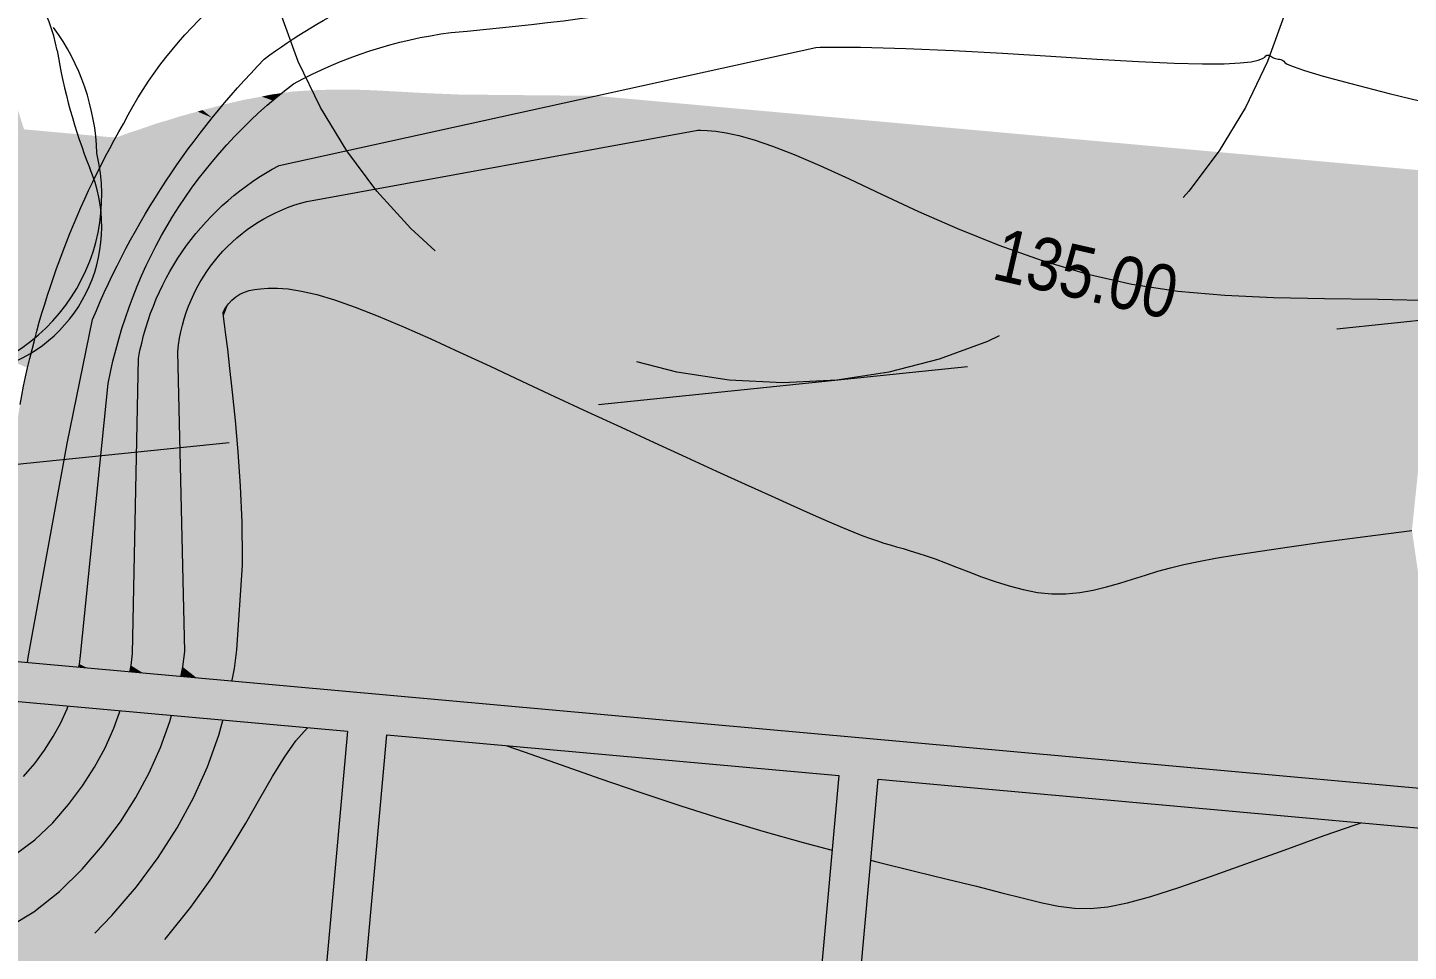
# Model space of a CAD drawing. Header units: centimetres. Extents: x -4381 to 5639, y -3920 to 4826.
# Drawn here: x 177.12 to 182.37, y 70.8 to 74.31 of the extents above; entities that cross this region are included whole.
import ezdxf
from ezdxf.xclip import XClip

# ---------------------------------------------------------------- set-up
doc = ezdxf.new("R2010")
doc.units = ezdxf.units.CM
doc.header["$MEASUREMENT"] = 0
doc.header["$XCLIPFRAME"] = 0
doc.set_wipeout_variables(frame=1)
for name, pattern in [('Dashed', [0.564444, 0.282222, -0.282222]), ('Tirets', [0.458611, 0.282222, -0.176389]), ('Wipeout_Contour', [100, 0, -100])]:
    doc.linetypes.add(name, pattern=pattern)
for name, color, linetype, lineweight in [('0- COURBES DE NIVEAU_Pen_No__2', 8, 'Continuous', 5), ('0- SITE_Pen_No__101', 252, 'Continuous', 5), ('00-TREES_Pen_No__7', 7, 'Continuous', 5), ('Cotation Courbes de niveau_Pen_No__7', 7, 'Continuous', 5), ('Dalles_Pen_No__1', 7, 'Continuous', 5), ('Dalles_Pen_No__101', 252, 'Continuous', 5), ('Structural - Bearing_Pen_No__1', 7, 'Continuous', 5)]:
    doc.layers.add(name, color=color, linetype=linetype, lineweight=lineweight)
doc.layers.add('00-TREES_Pen_No__44', color=7, linetype='Continuous', lineweight=5, true_color=0x029e21)
doc.layers.add('RECULS_Pen_No__58', color=7, linetype='Continuous', lineweight=5, true_color=0xdf0000)
for name, color, linetype in [('Dalles', 7, 'Continuous'), ('Drawing & Figure', 7, 'Continuous'), ('Structural - Bearing', 7, 'Continuous')]:
    doc.layers.add(name, color=color, linetype=linetype)
doc.styles.add('GENERATED_STYLE_2', font='')
doc.styles.get('GENERATED_STYLE_2').set_extended_font_data('Arial Narrow Occidental')

# ---------------------------------------------------------------- blocks, each defined once
blk = doc.blocks.new('Drawing_13_13', base_point=(-54.8524, -87.0921))
at = {"layer": '0- SITE_Pen_No__101', "linetype": 'Continuous', "lineweight": 0, "ltscale": 5, "true_color": 0x262626}
for points in [[(178.2628, 74.0787), (178.0726, 73.7913), (178.3011, 74.0792)], [(178.3011, 74.0792), (178.0726, 73.7913), (178.3374, 74.0791)], [(178.3374, 74.0791), (178.0726, 73.7913), (178.3725, 74.0785)], [(178.2213, 74.0774), (178.0726, 73.7913), (178.2628, 74.0787)], [(178.0726, 73.7913), (178.407, 74.0775), (178.3725, 74.0785)], [(178.0726, 73.7913), (178.4414, 74.076), (178.407, 74.0775)], [(178.0726, 73.7913), (178.2213, 74.0774), (178.1825, 74.0756)], [(177.8672, 74.0237), (177.9006, 73.8986), (177.9724, 73.9703), (177.8736, 74.0251)], [(177.8736, 74.0251), (177.9724, 73.9703), (177.9374, 74.0401)], [(178.0065, 74.0528), (177.9374, 74.0401), (177.9724, 73.9703), (178.0481, 74.0379)], [(178.0481, 74.0379), (177.9724, 73.9703), (178.0726, 73.7913)], [(178.0318, 74.058), (178.0065, 74.0528), (178.0481, 74.0379)], [(178.0435, 74.0603), (178.0318, 74.058), (178.0481, 74.0379)], [(178.0832, 74.066), (178.0435, 74.0603), (178.0481, 74.0379)], [(178.0726, 73.7913), (178.1221, 74.0718), (178.0832, 74.066), (178.0481, 74.0379)], [(178.4414, 74.076), (178.0726, 73.7913), (178.6271, 74.0659)], [(178.0726, 73.7913), (178.1825, 74.0756), (178.1221, 74.0718)], [(178.6271, 74.0659), (178.0726, 73.7913), (178.7588, 74.0603)], [(178.7588, 74.0603), (178.0726, 73.7913), (179.2756, 74.0555)], [(179.2756, 74.0555), (178.0726, 73.7913), (179.6641, 73.9244), (179.7854, 74.0095)], [(177.6508, 73.9632), (177.7724, 73.9139), (177.6928, 73.9766)], [(177.6928, 73.9766), (177.7724, 73.9139), (177.8181, 73.972), (177.7625, 73.9957)], [(177.7815, 74.0013), (177.7625, 73.9957), (177.8181, 73.972)], [(177.8181, 73.972), (177.7724, 73.9139), (177.9006, 73.8986)], [(177.8591, 74.0215), (177.7815, 74.0013), (177.8181, 73.972)], [(177.8591, 74.0215), (177.8181, 73.972), (177.9006, 73.8986), (177.8672, 74.0237)], [(179.6641, 73.9244), (179.6741, 73.9247), (179.7916, 74.0089), (179.7854, 74.0095)], [(179.6741, 73.9247), (179.7007, 73.9243), (179.8094, 74.0073), (179.7916, 74.0089)], [(179.7007, 73.9243), (179.7331, 73.9216), (179.8331, 74.0052), (179.8094, 74.0073)], [(179.7331, 73.9216), (179.7726, 73.9155), (179.864, 74.0024), (179.8331, 74.0052)], [(179.7726, 73.9155), (179.8208, 73.9048), (179.903, 73.9989), (179.864, 74.0024)], [(179.95, 73.9946), (179.903, 73.9989), (179.8208, 73.9048), (179.879, 73.8883)], [(180.0037, 73.9898), (179.95, 73.9946), (179.879, 73.8883), (179.9486, 73.8646)], [(180.0619, 73.9845), (180.0037, 73.9898), (179.9486, 73.8646), (180.0311, 73.8326)], [(180.0619, 73.9845), (180.0311, 73.8326), (180.0679, 73.984)], [(180.1289, 73.9785), (180.0679, 73.984), (180.0311, 73.8326), (180.1279, 73.7911)], [(180.191, 73.9729), (180.1289, 73.9785), (180.1279, 73.7911)], [(180.2597, 73.9667), (180.191, 73.9729), (180.1279, 73.7911), (180.2399, 73.7396)], [(176.4655, 73.3476), (177.2906, 73.5656), (177.0526, 73.9326), (176.6691, 73.9672)], [(177.1503, 73.9238), (177.0526, 73.9326), (177.2906, 73.5656), (177.3485, 73.6963)], [(177.3086, 73.9095), (177.1503, 73.9238), (177.3485, 73.6963), (177.4119, 73.8243)], [(177.5053, 73.9163), (177.6423, 73.7314), (177.7273, 73.8538), (177.539, 73.9269)], [(177.6042, 73.9497), (177.539, 73.9269), (177.7273, 73.8538)], [(177.6042, 73.9497), (177.7273, 73.8538), (177.7724, 73.9139), (177.6508, 73.9632)], [(177.9006, 73.8986), (178.055, 73.7817), (177.9724, 73.9703)], [(178.0726, 73.7913), (177.9724, 73.9703), (178.055, 73.7817)], [(179.6641, 73.9244), (178.0726, 73.7913), (178.1783, 73.6542)], [(179.6641, 73.9244), (178.1783, 73.6542), (178.759, 73.0815)], [(179.6641, 73.9244), (178.759, 73.0815), (178.8748, 73.0278)], [(179.6641, 73.9244), (178.8748, 73.0278), (178.9952, 72.9716)], [(179.6641, 73.9244), (178.9952, 72.9716), (179.1192, 72.9136)], [(179.6641, 73.9244), (179.1192, 72.9136), (179.2456, 72.8548)], [(179.6641, 73.9244), (179.2456, 72.8548), (179.3726, 72.796)], [(179.8208, 73.9048), (179.6641, 73.9244), (179.3726, 72.796)], [(179.6641, 73.9244), (179.7007, 73.9243), (179.6741, 73.9247)], [(179.6641, 73.9244), (179.7331, 73.9216), (179.7007, 73.9243)], [(179.6641, 73.9244), (179.7726, 73.9155), (179.7331, 73.9216)], [(179.6641, 73.9244), (179.8208, 73.9048), (179.7726, 73.9155)], [(180.2597, 73.9667), (180.2399, 73.7396), (180.3353, 73.9599)], [(180.4095, 73.9532), (180.3353, 73.9599), (180.2399, 73.7396), (180.3657, 73.6803)], [(180.4095, 73.9532), (180.3657, 73.6803), (180.497, 73.9453)], [(180.5739, 73.9383), (180.497, 73.9453), (180.3657, 73.6803), (180.5038, 73.6166)], [(180.5739, 73.9383), (180.5038, 73.6166), (180.6702, 73.9296)], [(180.7475, 73.9227), (180.6702, 73.9296), (180.5038, 73.6166), (180.6522, 73.5515)], [(180.8174, 73.9164), (180.7475, 73.9227), (180.6522, 73.5515), (180.8093, 73.488)], [(177.4516, 73.8966), (177.3086, 73.9095), (177.4119, 73.8243)], [(177.4516, 73.8966), (177.4119, 73.8243), (177.6423, 73.7314), (177.5053, 73.9163)], [(177.7724, 73.9139), (177.7273, 73.8538), (177.8328, 73.8231)], [(177.9006, 73.8986), (177.7724, 73.9139), (177.8328, 73.8231)], [(177.9006, 73.8986), (177.8328, 73.8231), (177.9701, 73.729)], [(178.055, 73.7817), (177.9006, 73.8986), (178.0376, 73.7719)], [(178.0204, 73.7616), (177.9006, 73.8986), (178.0035, 73.7511)], [(178.0376, 73.7719), (177.9006, 73.8986), (178.0204, 73.7616)], [(178.0035, 73.7511), (177.9006, 73.8986), (177.9701, 73.729)], [(179.3726, 72.796), (179.879, 73.8883), (179.8208, 73.9048)], [(179.879, 73.8883), (179.3726, 72.796), (179.4981, 72.7382)], [(179.4981, 72.7382), (179.9486, 73.8646), (179.879, 73.8883)], [(180.8174, 73.9164), (180.8093, 73.488), (180.9245, 73.9067)], [(180.9245, 73.9067), (180.8093, 73.488), (180.9733, 73.4295), (180.9937, 73.9005)], [(180.9937, 73.9005), (180.9733, 73.4295), (181.0987, 73.891)], [(181.1665, 73.8849), (181.0987, 73.891), (180.9733, 73.4295), (181.1423, 73.3789)], [(181.1665, 73.8849), (181.1423, 73.3789), (181.2641, 73.8761)], [(181.3305, 73.8701), (181.2641, 73.8761), (181.1423, 73.3789), (181.3147, 73.3394)], [(181.415, 73.8625), (181.3305, 73.8701), (181.3147, 73.3394)], [(177.4119, 73.8243), (177.3485, 73.6963), (177.564, 73.6065)], [(177.4119, 73.8243), (177.564, 73.6065), (177.6423, 73.7314)], [(177.7273, 73.8538), (177.6423, 73.7314), (177.7651, 73.7386)], [(177.8328, 73.8231), (177.7273, 73.8538), (177.7651, 73.7386)], [(177.8328, 73.8231), (177.7651, 73.7386), (177.9061, 73.6811)], [(177.9701, 73.729), (177.8328, 73.8231), (177.9376, 73.7057)], [(177.9376, 73.7057), (177.8328, 73.8231), (177.9061, 73.6811)], [(179.4981, 72.7382), (180.0311, 73.8326), (179.9486, 73.8646)], [(180.0311, 73.8326), (179.4981, 72.7382), (179.6199, 72.6824)], [(179.6199, 72.6824), (180.1279, 73.7911), (180.0311, 73.8326)], [(181.4809, 73.8565), (181.415, 73.8625), (181.3147, 73.3394), (181.4894, 73.3131)], [(181.4809, 73.8565), (181.4894, 73.3131), (181.5482, 73.8504)], [(181.4894, 73.3131), (181.668, 73.2976), (181.6158, 73.8443), (181.5482, 73.8504)], [(181.6158, 73.8443), (181.668, 73.2976), (181.667, 73.8397)], [(181.667, 73.8397), (181.668, 73.2976), (181.7038, 73.8364)], [(181.7038, 73.8364), (181.668, 73.2976), (181.853, 73.2897), (181.7764, 73.8298)], [(181.7764, 73.8298), (181.853, 73.2897), (181.8985, 73.8188)], [(181.9254, 73.8164), (181.8985, 73.8188), (181.853, 73.2897)], [(181.9705, 73.8123), (181.9254, 73.8164), (181.853, 73.2897)], [(178.0834, 73.6223), (178.0204, 73.7616), (178.0035, 73.7511)], [(178.1066, 73.6316), (178.0376, 73.7719), (178.0204, 73.7616)], [(178.0204, 73.7616), (178.0834, 73.6223), (178.1066, 73.6316)], [(178.1066, 73.6316), (178.055, 73.7817), (178.0376, 73.7719)], [(178.1302, 73.64), (178.0726, 73.7913), (178.055, 73.7817)], [(178.055, 73.7817), (178.1066, 73.6316), (178.1302, 73.64)], [(178.0726, 73.7913), (178.1302, 73.64), (178.1542, 73.6476)], [(178.0726, 73.7913), (178.1542, 73.6476), (178.1783, 73.6542)], [(179.6199, 72.6824), (180.2399, 73.7396), (180.1279, 73.7911)], [(182.0438, 73.8057), (181.9705, 73.8123), (181.853, 73.2897), (182.0467, 73.2859)], [(182.1097, 73.7998), (182.0438, 73.8057), (182.0467, 73.2859)], [(182.1097, 73.7998), (182.0467, 73.2859), (182.2064, 73.7911)], [(182.2781, 73.7846), (182.2064, 73.7911), (182.0467, 73.2859), (182.2516, 73.283)], [(182.2781, 73.7846), (182.2516, 73.283), (182.409, 73.7728)], [(182.4816, 73.7662), (182.409, 73.7728), (182.2516, 73.283), (182.47, 73.2775)], [(177.6423, 73.7314), (177.564, 73.6065), (177.71, 73.6614)], [(177.7651, 73.7386), (177.6423, 73.7314), (177.71, 73.6614)], [(177.7651, 73.7386), (177.71, 73.6614), (177.8459, 73.6284)], [(177.9061, 73.6811), (177.7651, 73.7386), (177.8755, 73.6553)], [(177.8755, 73.6553), (177.7651, 73.7386), (177.8459, 73.6284)], [(178.038, 73.601), (177.9701, 73.729), (177.9376, 73.7057)], [(178.0605, 73.612), (178.0035, 73.7511), (177.9701, 73.729)], [(177.9701, 73.729), (178.038, 73.601), (178.0605, 73.612)], [(178.0035, 73.7511), (178.0605, 73.612), (178.0834, 73.6223)], [(180.2399, 73.7396), (179.6199, 72.6824), (179.7361, 72.6294)], [(180.2399, 73.7396), (179.7361, 72.6294), (179.8445, 72.5801)], [(179.8445, 72.5801), (180.3657, 73.6803), (180.2399, 73.7396)], [(177.3485, 73.6963), (177.2906, 73.5656), (177.4902, 73.4751)], [(177.3485, 73.6963), (177.4902, 73.4751), (177.564, 73.6065)], [(177.71, 73.6614), (177.564, 73.6065), (177.6486, 73.5644)], [(177.71, 73.6614), (177.6486, 73.5644), (177.7617, 73.5386)], [(177.8174, 73.6003), (177.71, 73.6614), (177.7617, 73.5386)], [(177.8459, 73.6284), (177.71, 73.6614), (177.8174, 73.6003)], [(177.9733, 73.5627), (177.9061, 73.6811), (177.8755, 73.6553)], [(177.9944, 73.5762), (177.9376, 73.7057), (177.9061, 73.6811)], [(177.9061, 73.6811), (177.9733, 73.5627), (177.9944, 73.5762)], [(177.9376, 73.7057), (177.9944, 73.5762), (178.0159, 73.589)], [(177.9376, 73.7057), (178.0159, 73.589), (178.038, 73.601)], [(180.3657, 73.6803), (179.8445, 72.5801), (179.9431, 72.5356)], [(179.9431, 72.5356), (180.5038, 73.6166), (180.3657, 73.6803)], [(177.4902, 73.4751), (177.6058, 73.4876), (177.564, 73.6065)], [(177.564, 73.6065), (177.6058, 73.4876), (177.6486, 73.5644)], [(177.9134, 73.5172), (177.8459, 73.6284), (177.8174, 73.6003)], [(177.9528, 73.5483), (177.8755, 73.6553), (177.8459, 73.6284)], [(177.8459, 73.6284), (177.9328, 73.5331), (177.9528, 73.5483)], [(177.8459, 73.6284), (177.9134, 73.5172), (177.9328, 73.5331)], [(177.8755, 73.6553), (177.9528, 73.5483), (177.9733, 73.5627)], [(178.1075, 73.3218), (178.0605, 73.612), (178.038, 73.601)], [(178.1075, 73.3218), (178.0834, 73.6223), (178.0605, 73.612)], [(178.1075, 73.3218), (178.1066, 73.6316), (178.0834, 73.6223)], [(178.1571, 73.3139), (178.1302, 73.64), (178.1066, 73.6316)], [(178.1066, 73.6316), (178.1075, 73.3218), (178.1571, 73.3139)], [(178.1571, 73.3139), (178.1542, 73.6476), (178.1302, 73.64)], [(178.1571, 73.3139), (178.1783, 73.6542), (178.1542, 73.6476)], [(178.1783, 73.6542), (178.1571, 73.3139), (178.2154, 73.3005)], [(178.1783, 73.6542), (178.2154, 73.3005), (178.2833, 73.2803)], [(178.1783, 73.6542), (178.2833, 73.2803), (178.3613, 73.2527)], [(178.1783, 73.6542), (178.3613, 73.2527), (178.4489, 73.2181)], [(178.1783, 73.6542), (178.4489, 73.2181), (178.5451, 73.1775)], [(178.759, 73.0815), (178.1783, 73.6542), (178.6488, 73.1317)], [(178.6488, 73.1317), (178.1783, 73.6542), (178.5451, 73.1775)], [(180.5038, 73.6166), (179.9431, 72.5356), (180.0299, 72.4967)], [(180.5038, 73.6166), (180.0299, 72.4967), (180.1033, 72.4641)], [(180.1033, 72.4641), (180.6522, 73.5515), (180.5038, 73.6166)], [(177.2906, 73.5656), (176.4655, 73.3476), (177.2384, 73.4327)], [(177.2906, 73.5656), (177.2384, 73.4327), (177.4902, 73.4751)], [(177.6058, 73.4876), (177.7112, 73.4727), (177.6486, 73.5644)], [(177.7617, 73.5386), (177.6486, 73.5644), (177.7112, 73.4727)], [(177.8766, 73.4832), (177.8174, 73.6003), (177.7617, 73.5386)], [(177.8174, 73.6003), (177.8766, 73.4832), (177.8947, 73.5005)], [(177.8174, 73.6003), (177.8947, 73.5005), (177.9134, 73.5172)], [(178.0309, 73.325), (177.9733, 73.5627), (177.9528, 73.5483)], [(178.0658, 73.3251), (177.9944, 73.5762), (177.9733, 73.5627)], [(177.9733, 73.5627), (178.0309, 73.325), (178.0658, 73.3251)], [(178.0658, 73.3251), (178.0159, 73.589), (177.9944, 73.5762)], [(178.0658, 73.3251), (178.038, 73.601), (178.0159, 73.589)], [(178.038, 73.601), (178.0658, 73.3251), (178.1075, 73.3218)], [(180.6522, 73.5515), (180.1033, 72.4641), (180.1645, 72.4373)], [(180.6522, 73.5515), (180.1645, 72.4373), (180.2152, 72.4156)], [(180.6522, 73.5515), (180.2152, 72.4156), (180.2571, 72.3982)], [(180.6522, 73.5515), (180.2571, 72.3982), (180.292, 72.3843)], [(180.292, 72.3843), (180.8093, 73.488), (180.6522, 73.5515)], [(177.8265, 73.4272), (177.7617, 73.5386), (177.7112, 73.4727)], [(177.7617, 73.5386), (177.8265, 73.4272), (177.8344, 73.4369)], [(177.7617, 73.5386), (177.8344, 73.4369), (177.8425, 73.4465)], [(177.7617, 73.5386), (177.8425, 73.4465), (177.8592, 73.4652)], [(177.7617, 73.5386), (177.8592, 73.4652), (177.8766, 73.4832)], [(177.9689, 73.3177), (177.8947, 73.5005), (177.8766, 73.4832)], [(178.0021, 73.3227), (177.9134, 73.5172), (177.8947, 73.5005)], [(177.8947, 73.5005), (177.9689, 73.3177), (177.9784, 73.3192)], [(177.8947, 73.5005), (177.9784, 73.3192), (178.0021, 73.3227)], [(178.0021, 73.3227), (177.9328, 73.5331), (177.9134, 73.5172)], [(178.0309, 73.325), (177.9528, 73.5483), (177.9328, 73.5331)], [(177.9328, 73.5331), (178.0021, 73.3227), (178.0309, 73.325)], [(177.4902, 73.4751), (177.2384, 73.4327), (177.4235, 73.3418)], [(177.4235, 73.3418), (177.5454, 73.3619), (177.4902, 73.4751)], [(177.6058, 73.4876), (177.4902, 73.4751), (177.5744, 73.4254)], [(177.5744, 73.4254), (177.4902, 73.4751), (177.5454, 73.3619)], [(177.6058, 73.4876), (177.5744, 73.4254), (177.666, 73.4029)], [(177.7112, 73.4727), (177.6058, 73.4876), (177.666, 73.4029)], [(177.7831, 73.3658), (177.7112, 73.4727), (177.666, 73.4029)], [(177.7112, 73.4727), (177.7968, 73.3868), (177.8039, 73.3971)], [(177.7112, 73.4727), (177.8039, 73.3971), (177.8112, 73.4072)], [(177.7112, 73.4727), (177.8187, 73.4173), (177.8265, 73.4272)], [(177.7112, 73.4727), (177.7831, 73.3658), (177.7968, 73.3868)], [(177.7112, 73.4727), (177.8112, 73.4072), (177.8187, 73.4173)], [(177.9413, 73.3099), (177.8425, 73.4465), (177.8344, 73.4369)], [(177.9503, 73.3131), (177.8592, 73.4652), (177.8425, 73.4465)], [(177.8425, 73.4465), (177.9413, 73.3099), (177.9503, 73.3131)], [(177.9595, 73.3157), (177.8766, 73.4832), (177.8592, 73.4652)], [(177.8592, 73.4652), (177.9503, 73.3131), (177.9595, 73.3157)], [(177.8766, 73.4832), (177.9595, 73.3157), (177.9689, 73.3177)], [(180.8093, 73.488), (180.292, 72.3843), (180.3216, 72.3732)], [(180.8093, 73.488), (180.3216, 72.3732), (180.3476, 72.3642)], [(180.8093, 73.488), (180.3476, 72.3642), (180.3718, 72.3564)], [(180.8093, 73.488), (180.3718, 72.3564), (180.3957, 72.3493)], [(180.8093, 73.488), (180.3957, 72.3493), (180.42, 72.3422)], [(180.8093, 73.488), (180.42, 72.3422), (180.4453, 72.335)], [(180.8093, 73.488), (180.4453, 72.335), (180.4722, 72.3271)], [(180.8093, 73.488), (180.4722, 72.3271), (180.5011, 72.3182)], [(180.5011, 72.3182), (180.9733, 73.4295), (180.8093, 73.488)], [(177.2384, 73.4327), (176.4655, 73.3476), (177.1918, 73.2976)], [(177.1918, 73.2976), (177.4235, 73.3418), (177.2384, 73.4327)], [(177.5454, 73.3619), (177.6266, 73.3297), (177.5744, 73.4254)], [(177.666, 73.4029), (177.5744, 73.4254), (177.6266, 73.3297)], [(177.7525, 73.311), (177.666, 73.4029), (177.6266, 73.3297)], [(177.666, 73.4029), (177.7582, 73.3222), (177.7641, 73.3333)], [(177.666, 73.4029), (177.7641, 73.3333), (177.7702, 73.3442)], [(177.666, 73.4029), (177.7702, 73.3442), (177.7831, 73.3658)], [(177.666, 73.4029), (177.7525, 73.311), (177.7582, 73.3222)], [(177.9077, 73.2916), (177.8039, 73.3971), (177.7968, 73.3868)], [(177.9156, 73.2969), (177.8112, 73.4072), (177.8039, 73.3971)], [(177.8039, 73.3971), (177.9077, 73.2916), (177.9156, 73.2969)], [(177.9156, 73.2969), (177.8187, 73.4173), (177.8112, 73.4072)], [(177.9239, 73.3018), (177.8265, 73.4272), (177.8187, 73.4173)], [(177.8187, 73.4173), (177.9156, 73.2969), (177.9239, 73.3018)], [(177.9324, 73.3061), (177.8344, 73.4369), (177.8265, 73.4272)], [(177.8265, 73.4272), (177.9239, 73.3018), (177.9324, 73.3061)], [(177.8344, 73.4369), (177.9324, 73.3061), (177.9413, 73.3099)], [(180.9733, 73.4295), (180.5011, 72.3182), (180.5326, 72.3079)], [(180.9733, 73.4295), (180.5326, 72.3079), (180.5673, 72.2957)], [(180.9733, 73.4295), (180.5673, 72.2957), (180.6058, 72.2814)], [(180.9733, 73.4295), (180.6058, 72.2814), (180.6483, 72.2647)], [(180.9733, 73.4295), (180.6483, 72.2647), (181.1423, 73.3789)], [(176.4504, 73.2981), (177.1511, 73.1606), (176.4655, 73.3476)], [(177.1918, 73.2976), (176.4655, 73.3476), (177.1511, 73.1606)], [(177.4235, 73.3418), (177.1918, 73.2976), (177.3632, 73.2055)], [(177.3632, 73.2055), (177.4947, 73.2321), (177.4235, 73.3418)], [(177.4235, 73.3418), (177.5188, 73.2975), (177.5454, 73.3619)], [(177.5188, 73.2975), (177.4235, 73.3418), (177.4947, 73.2321)], [(177.5454, 73.3619), (177.5188, 73.2975), (177.6006, 73.2719)], [(177.6266, 73.3297), (177.5454, 73.3619), (177.6006, 73.2719)], [(177.8798, 73.2654), (177.7702, 73.3442), (177.7641, 73.3333)], [(177.8859, 73.2724), (177.7831, 73.3658), (177.7702, 73.3442)], [(177.7702, 73.3442), (177.8798, 73.2654), (177.8859, 73.2724)], [(177.8999, 73.2856), (177.7968, 73.3868), (177.7831, 73.3658)], [(177.7831, 73.3658), (177.8859, 73.2724), (177.8926, 73.2791)], [(177.7831, 73.3658), (177.8926, 73.2791), (177.8999, 73.2856)], [(177.7968, 73.3868), (177.8999, 73.2856), (177.9077, 73.2916)], [(181.1423, 73.3789), (180.6483, 72.2647), (180.6944, 72.2465)], [(181.1423, 73.3789), (180.6944, 72.2465), (180.7435, 72.2278)], [(181.1423, 73.3789), (180.7435, 72.2278), (180.7949, 72.2096)], [(181.1423, 73.3789), (180.7949, 72.2096), (180.848, 72.1931)], [(181.1423, 73.3789), (180.848, 72.1931), (180.9021, 72.1792)], [(181.1423, 73.3789), (180.9021, 72.1792), (181.1679, 72.1776)], [(181.1423, 73.3789), (181.2187, 72.1895), (181.2686, 72.2036)], [(181.1423, 73.3789), (181.1679, 72.1776), (181.2187, 72.1895)], [(181.2686, 72.2036), (181.3147, 73.3394), (181.1423, 73.3789)], [(177.1511, 73.1606), (176.4504, 73.2981), (177.1163, 73.022)], [(177.1918, 73.2976), (177.1511, 73.1606), (177.3632, 73.2055)], [(177.4947, 73.2321), (177.5855, 73.2333), (177.5188, 73.2975)], [(177.6006, 73.2719), (177.5188, 73.2975), (177.5855, 73.2333)], [(177.7273, 73.2537), (177.6266, 73.3297), (177.6006, 73.2719)], [(177.6266, 73.3297), (177.7418, 73.2884), (177.747, 73.2998)], [(177.6266, 73.3297), (177.7273, 73.2537), (177.7367, 73.2769)], [(177.6266, 73.3297), (177.7367, 73.2769), (177.7418, 73.2884)], [(177.6266, 73.3297), (177.747, 73.2998), (177.7525, 73.311)], [(177.8614, 73.2374), (177.747, 73.2998), (177.7418, 73.2884)], [(177.866, 73.2458), (177.7525, 73.311), (177.747, 73.2998)], [(177.747, 73.2998), (177.8614, 73.2374), (177.8637, 73.2416)], [(177.747, 73.2998), (177.8637, 73.2416), (177.866, 73.2458)], [(177.8685, 73.2499), (177.7582, 73.3222), (177.7525, 73.311)], [(177.7525, 73.311), (177.866, 73.2458), (177.8685, 73.2499)], [(177.8739, 73.2578), (177.7641, 73.3333), (177.7582, 73.3222)], [(177.7582, 73.3222), (177.8685, 73.2499), (177.8739, 73.2578)], [(177.7641, 73.3333), (177.8739, 73.2578), (177.8798, 73.2654)], [(177.9784, 73.3192), (177.8652, 73.1885), (177.8704, 73.1477)], [(177.8652, 73.1885), (177.9784, 73.3192), (177.9689, 73.3177)], [(177.8652, 73.1885), (177.9689, 73.3177), (177.9595, 73.3157)], [(177.8652, 73.1885), (177.9595, 73.3157), (177.9503, 73.3131)], [(177.8652, 73.1885), (177.9503, 73.3131), (177.9413, 73.3099)], [(177.8652, 73.1885), (177.9413, 73.3099), (177.9324, 73.3061)], [(177.8652, 73.1885), (177.9324, 73.3061), (177.9239, 73.3018)], [(177.8652, 73.1885), (177.9239, 73.3018), (177.9156, 73.2969)], [(177.8652, 73.1885), (177.9156, 73.2969), (177.9077, 73.2916)], [(177.8652, 73.1885), (177.9077, 73.2916), (177.8999, 73.2856)], [(178.0658, 73.3251), (177.8704, 73.1477), (177.8772, 73.0924)], [(177.8704, 73.1477), (178.0658, 73.3251), (178.0309, 73.325)], [(177.8704, 73.1477), (178.0309, 73.325), (178.0021, 73.3227)], [(177.8704, 73.1477), (178.0021, 73.3227), (177.9784, 73.3192)], [(177.8772, 73.0924), (178.1075, 73.3218), (178.0658, 73.3251)], [(177.8772, 73.0924), (178.1571, 73.3139), (178.1075, 73.3218)], [(178.1571, 73.3139), (177.8772, 73.0924), (177.8857, 73.0201)], [(177.8857, 73.0201), (178.2154, 73.3005), (178.1571, 73.3139)], [(177.8857, 73.0201), (178.2833, 73.2803), (178.2154, 73.3005)], [(181.3147, 73.3394), (181.2686, 72.2036), (181.3178, 72.2188)], [(181.3147, 73.3394), (181.3178, 72.2188), (181.3663, 72.2342)], [(181.3147, 73.3394), (181.3663, 72.2342), (181.4142, 72.249)], [(181.3147, 73.3394), (181.4142, 72.249), (181.462, 72.2623)], [(181.462, 72.2623), (181.4894, 73.3131), (181.3147, 73.3394)], [(181.4894, 73.3131), (181.462, 72.2623), (181.5123, 72.2747)], [(181.4894, 73.3131), (181.5684, 72.2866), (181.6334, 72.2986)], [(181.4894, 73.3131), (181.5123, 72.2747), (181.5684, 72.2866)], [(181.6334, 72.2986), (181.668, 73.2976), (181.4894, 73.3131)], [(181.668, 73.2976), (181.6334, 72.2986), (181.7105, 72.3114)], [(181.668, 73.2976), (181.7105, 72.3114), (181.8028, 72.3256)], [(181.8028, 72.3256), (181.853, 73.2897), (181.668, 73.2976)], [(181.853, 73.2897), (181.8028, 72.3256), (181.9136, 72.3417)], [(181.853, 73.2897), (181.9136, 72.3417), (182.046, 72.3603)], [(182.046, 72.3603), (182.0467, 73.2859), (181.853, 73.2897)], [(177.7112, 73.2062), (177.6006, 73.2719), (177.5855, 73.2333)], [(177.6006, 73.2719), (177.7188, 73.2301), (177.7273, 73.2537)], [(177.6006, 73.2719), (177.7112, 73.2062), (177.7188, 73.2301)], [(177.8593, 73.2331), (177.7273, 73.2537), (177.7188, 73.2301)], [(177.8593, 73.2331), (177.7367, 73.2769), (177.7273, 73.2537)], [(177.8593, 73.2331), (177.7418, 73.2884), (177.7367, 73.2769)], [(177.7418, 73.2884), (177.8593, 73.2331), (177.8614, 73.2374)], [(177.8614, 73.2173), (177.8614, 73.2374), (177.8593, 73.2331)], [(177.8798, 73.2654), (177.8614, 73.2173), (177.8652, 73.1885)], [(177.8614, 73.2173), (177.8798, 73.2654), (177.8739, 73.2578)], [(177.8614, 73.2173), (177.8739, 73.2578), (177.8685, 73.2499)], [(177.8614, 73.2173), (177.8685, 73.2499), (177.866, 73.2458)], [(177.8614, 73.2173), (177.866, 73.2458), (177.8637, 73.2416)], [(177.8614, 73.2173), (177.8637, 73.2416), (177.8614, 73.2374)], [(177.8652, 73.1885), (177.8999, 73.2856), (177.8926, 73.2791)], [(177.8652, 73.1885), (177.8926, 73.2791), (177.8859, 73.2724)], [(177.8652, 73.1885), (177.8859, 73.2724), (177.8798, 73.2654)], [(178.2833, 73.2803), (177.8857, 73.0201), (177.8959, 72.9294)], [(177.8959, 72.9294), (178.3613, 73.2527), (178.2833, 73.2803)], [(178.3613, 73.2527), (177.8959, 72.9294), (177.9069, 72.8224)], [(177.9069, 72.8224), (178.4489, 73.2181), (178.3613, 73.2527)], [(182.0467, 73.2859), (182.046, 72.3603), (182.2021, 72.3816)], [(182.2021, 72.3816), (182.2516, 73.283), (182.0467, 73.2859)], [(182.2516, 73.283), (182.2021, 72.3816), (182.3797, 72.4044)], [(182.3797, 72.4044), (182.47, 73.2775), (182.2516, 73.283)], [(177.1511, 73.1606), (177.267, 72.734), (177.3632, 73.2055)], [(177.3632, 73.2055), (177.267, 72.734), (177.4372, 73.031)], [(177.4947, 73.2321), (177.3632, 73.2055), (177.473, 73.1658)], [(177.473, 73.1658), (177.3632, 73.2055), (177.4538, 73.0987)], [(177.3632, 73.2055), (177.4452, 73.0649), (177.4538, 73.0987)], [(177.4452, 73.0649), (177.3632, 73.2055), (177.4372, 73.031)], [(177.4947, 73.2321), (177.473, 73.1658), (177.5721, 73.1946)], [(177.5721, 73.1946), (177.473, 73.1658), (177.5505, 73.1179)], [(177.5855, 73.2333), (177.4947, 73.2321), (177.5721, 73.1946)], [(177.6939, 73.1331), (177.5721, 73.1946), (177.5505, 73.1179)], [(177.7045, 73.1821), (177.5855, 73.2333), (177.5721, 73.1946)], [(177.5721, 73.1946), (177.6987, 73.1577), (177.7045, 73.1821)], [(177.5721, 73.1946), (177.6939, 73.1331), (177.6987, 73.1577)], [(177.5855, 73.2333), (177.7045, 73.1821), (177.7077, 73.1942)], [(177.5855, 73.2333), (177.7077, 73.1942), (177.7112, 73.2062)], [(177.8652, 73.1885), (177.7077, 73.1942), (177.7045, 73.1821)], [(177.7045, 73.1821), (177.8704, 73.1477), (177.8652, 73.1885)], [(177.8652, 73.1885), (177.7112, 73.2062), (177.7077, 73.1942)], [(177.8614, 73.2173), (177.7188, 73.2301), (177.7112, 73.2062)], [(177.7112, 73.2062), (177.8652, 73.1885), (177.8614, 73.2173)], [(177.7188, 73.2301), (177.8614, 73.2173), (177.8593, 73.2331)], [(177.9069, 72.8224), (178.5451, 73.1775), (178.4489, 73.2181)], [(177.1163, 73.022), (177.267, 72.734), (177.1511, 73.1606)], [(177.473, 73.1658), (177.4538, 73.0987), (177.5505, 73.1179)], [(177.5505, 73.1179), (177.69, 73.1083), (177.6939, 73.1331)], [(177.8772, 73.0924), (177.6939, 73.1331), (177.69, 73.1083)], [(177.8704, 73.1477), (177.6987, 73.1577), (177.6939, 73.1331)], [(177.6939, 73.1331), (177.8772, 73.0924), (177.8704, 73.1477)], [(177.8704, 73.1477), (177.7045, 73.1821), (177.6987, 73.1577)], [(178.5451, 73.1775), (177.9069, 72.8224), (177.9173, 72.7024)], [(177.9173, 72.7024), (178.6488, 73.1317), (178.5451, 73.1775)], [(177.9261, 72.5722), (178.6488, 73.1317), (177.9173, 72.7024)], [(178.6488, 73.1317), (177.9261, 72.5722), (178.759, 73.0815)], [(177.4538, 73.0987), (177.4452, 73.0649), (177.5379, 73.058)], [(177.5505, 73.1179), (177.4538, 73.0987), (177.5379, 73.058)], [(177.687, 73.0834), (177.5505, 73.1179), (177.5379, 73.058)], [(177.7138, 71.9436), (177.687, 73.0834), (177.5379, 73.058)], [(177.5505, 73.1179), (177.687, 73.0834), (177.69, 73.1083)], [(177.8772, 73.0924), (177.69, 73.1083), (177.687, 73.0834)], [(177.687, 73.0834), (177.8857, 73.0201), (177.8772, 73.0924)], [(177.687, 73.0834), (177.8959, 72.9294), (177.8857, 73.0201)], [(177.687, 73.0834), (177.9069, 72.8224), (177.8959, 72.9294)], [(177.687, 73.0834), (177.7138, 71.9436), (177.9069, 72.8224)], [(177.932, 72.4352), (178.759, 73.0815), (177.9261, 72.5722)], [(178.759, 73.0815), (177.932, 72.4352), (178.8748, 73.0278)], [(177.267, 72.734), (177.4298, 72.9968), (177.4372, 73.031)], [(177.4231, 72.9627), (177.5155, 71.9361), (177.5379, 73.058)], [(177.4298, 72.9968), (177.4231, 72.9627), (177.5379, 73.058)], [(177.4372, 73.031), (177.4298, 72.9968), (177.5379, 73.058)], [(177.4452, 73.0649), (177.4372, 73.031), (177.5379, 73.058)], [(177.5379, 73.058), (177.5155, 71.9361), (177.7138, 71.9436)], [(177.932, 72.4352), (178.42, 71.784), (178.4823, 71.7784), (178.8748, 73.0278)], [(178.4823, 71.7784), (178.5635, 71.7711), (178.8748, 73.0278)], [(178.8748, 73.0278), (178.5635, 71.7711), (178.5701, 71.7705), (178.9952, 72.9716)], [(177.0875, 72.8821), (177.267, 72.734), (177.1163, 73.022)], [(177.4298, 72.9968), (177.267, 72.734), (177.4231, 72.9627)], [(177.3172, 71.9287), (177.4231, 72.9627), (177.267, 72.734)], [(177.3172, 71.9287), (177.5155, 71.9361), (177.4231, 72.9627)], [(178.5701, 71.7705), (178.6647, 71.7619), (178.9952, 72.9716)], [(178.9952, 72.9716), (178.6647, 71.7619), (178.6735, 71.7611), (179.1192, 72.9136)], [(176.9215, 71.9192), (176.9228, 71.9191), (177.267, 72.734), (177.0875, 72.8821)], [(178.6735, 71.7611), (178.7815, 71.7514), (179.1192, 72.9136)], [(178.7815, 71.7514), (178.7934, 71.7503), (179.2456, 72.8548), (179.1192, 72.9136)], [(177.9069, 72.8224), (177.7138, 71.9436), (177.9173, 72.7024)], [(178.7934, 71.7503), (178.9121, 71.7396), (179.2456, 72.8548)], [(179.2456, 72.8548), (178.9121, 71.7396), (178.9275, 71.7382), (179.3726, 72.796)], [(179.3726, 72.796), (178.9275, 71.7382), (179.0535, 71.7269)], [(179.3726, 72.796), (179.0535, 71.7269), (179.0727, 71.7251), (179.4981, 72.7382)], [(176.9228, 71.9191), (176.9638, 71.9154), (177.1189, 71.9212), (177.267, 72.734)], [(177.1189, 71.9212), (177.3172, 71.9287), (177.267, 72.734)], [(179.4981, 72.7382), (179.0727, 71.7251), (179.2026, 71.7134)], [(179.4981, 72.7382), (179.2026, 71.7134), (179.2254, 71.7114), (179.6199, 72.6824)], [(177.9173, 72.7024), (177.7138, 71.9436), (177.9261, 72.5722)], [(179.6199, 72.6824), (179.2254, 71.7114), (179.2486, 71.7093), (179.7361, 72.6294)], [(179.7361, 72.6294), (179.2486, 71.7093), (179.3817, 71.6973)], [(179.7361, 72.6294), (179.3817, 71.6973), (179.4073, 71.6949), (179.8445, 72.5801)], [(177.9261, 72.5722), (177.7138, 71.9436), (177.932, 72.4352)], [(179.8445, 72.5801), (179.4073, 71.6949), (179.5379, 71.6832)], [(179.8445, 72.5801), (179.5379, 71.6832), (179.5645, 71.6808), (179.9431, 72.5356)], [(179.9431, 72.5356), (179.5645, 71.6808), (179.6905, 71.6694)], [(179.9431, 72.5356), (179.6905, 71.6694), (179.7164, 71.6671), (180.0299, 72.4967)], [(180.0299, 72.4967), (179.7164, 71.6671), (179.7394, 71.665), (180.1033, 72.4641)], [(180.1033, 72.4641), (179.7394, 71.665), (179.8599, 71.6541)], [(180.1033, 72.4641), (179.8599, 71.6541), (179.8804, 71.6523), (180.1645, 72.4373)], [(177.932, 72.4352), (177.7138, 71.9436), (177.9338, 72.2945)], [(177.9338, 72.2945), (178.4081, 71.7851), (178.42, 71.784), (177.932, 72.4352)], [(180.1645, 72.4373), (179.8804, 71.6523), (179.898, 71.6507), (180.2152, 72.4156)], [(180.2152, 72.4156), (179.898, 71.6507), (180.0112, 71.6405)], [(180.2152, 72.4156), (180.0112, 71.6405), (180.0263, 71.6391), (180.2571, 72.3982)], [(180.2571, 72.3982), (180.0263, 71.6391), (180.0391, 71.6379), (180.292, 72.3843)], [(182.2021, 72.3816), (182.5227, 71.4139), (182.5247, 71.4137), (182.3797, 72.4044)], [(180.292, 72.3843), (180.0391, 71.6379), (180.05, 71.637), (180.3216, 72.3732)], [(180.3216, 72.3732), (180.05, 71.637), (180.0597, 71.6361), (180.3476, 72.3642)], [(180.3476, 72.3642), (180.0597, 71.6361), (180.1654, 71.6265)], [(180.3476, 72.3642), (180.1654, 71.6265), (180.1745, 71.6257), (180.3718, 72.3564)], [(180.3718, 72.3564), (180.1745, 71.6257), (180.1836, 71.6249), (180.3957, 72.3493)], [(180.3957, 72.3493), (180.1836, 71.6249), (180.1928, 71.6241), (180.42, 72.3422)], [(181.9136, 72.3417), (182.163, 71.4463), (182.1823, 71.4446), (182.046, 72.3603)], [(182.046, 72.3603), (182.3404, 71.4303), (182.3528, 71.4292), (182.2021, 72.3816)], [(182.046, 72.3603), (182.1823, 71.4446), (182.3404, 71.4303)], [(182.2021, 72.3816), (182.3528, 71.4292), (182.5227, 71.4139)], [(177.9338, 72.2945), (177.7138, 71.9436), (177.9333, 72.2724)], [(177.9333, 72.2724), (178.3424, 71.791), (178.3446, 71.7908), (177.9338, 72.2945)], [(177.9338, 72.2945), (178.3446, 71.7908), (178.4081, 71.7851)], [(180.42, 72.3422), (180.1928, 71.6241), (180.2026, 71.6232), (180.4453, 72.335)], [(180.4453, 72.335), (180.2026, 71.6232), (180.3006, 71.6144)], [(180.4453, 72.335), (180.3006, 71.6144), (180.3111, 71.6134), (180.4722, 72.3271)], [(180.4722, 72.3271), (180.3111, 71.6134), (180.3227, 71.6124), (180.5011, 72.3182)], [(180.5011, 72.3182), (180.3227, 71.6124), (180.3354, 71.6112), (180.5326, 72.3079)], [(180.5326, 72.3079), (180.3354, 71.6112), (180.3498, 71.6099), (180.5673, 72.2957)], [(180.5673, 72.2957), (180.3498, 71.6099), (180.3661, 71.6084), (180.6058, 72.2814)], [(181.5684, 72.2866), (181.8078, 71.4784), (181.826, 71.4767), (181.6334, 72.2986)], [(181.6334, 72.2986), (181.826, 71.4767), (181.8468, 71.4749), (181.7105, 72.3114)], [(181.7105, 72.3114), (181.9772, 71.4631), (181.9971, 71.4613), (181.8028, 72.3256)], [(181.7105, 72.3114), (181.8468, 71.4749), (181.9772, 71.4631)], [(181.9136, 72.3417), (181.8028, 72.3256), (181.9971, 71.4613), (182.02, 71.4592)], [(181.9136, 72.3417), (182.02, 71.4592), (182.163, 71.4463)], [(177.7138, 71.9436), (177.9121, 71.951), (177.9333, 72.2724)], [(177.9121, 71.951), (178.1861, 71.8051), (178.2807, 71.7966), (177.9333, 72.2724)], [(177.9333, 72.2724), (178.2807, 71.7966), (178.3424, 71.791)], [(180.6058, 72.2814), (180.3661, 71.6084), (180.3846, 71.6068), (180.6483, 72.2647)], [(180.6483, 72.2647), (180.3846, 71.6068), (180.4743, 71.5987)], [(180.6483, 72.2647), (180.4743, 71.5987), (180.4948, 71.5968), (180.6944, 72.2465)], [(180.6944, 72.2465), (180.4948, 71.5968), (180.517, 71.5948), (180.7435, 72.2278)], [(181.3663, 72.2342), (181.624, 71.495), (181.6415, 71.4934), (181.4142, 72.249)], [(181.4142, 72.249), (181.6415, 71.4934), (181.6583, 71.4919), (181.462, 72.2623)], [(181.462, 72.2623), (181.7761, 71.4812), (181.7914, 71.4798), (181.5123, 72.2747)], [(181.7761, 71.4812), (181.462, 72.2623), (181.6583, 71.4919)], [(181.5123, 72.2747), (181.7914, 71.4798), (181.8078, 71.4784), (181.5684, 72.2866)], [(180.7435, 72.2278), (180.517, 71.5948), (180.5978, 71.5875)], [(180.7435, 72.2278), (180.5978, 71.5875), (180.6213, 71.5854), (180.7949, 72.2096)], [(180.7949, 72.2096), (180.6213, 71.5854), (180.6459, 71.5832), (180.848, 72.1931)], [(180.848, 72.1931), (180.6459, 71.5832), (180.7176, 71.5767)], [(180.848, 72.1931), (180.7176, 71.5767), (180.7428, 71.5745), (180.9021, 72.1792)], [(181.2187, 72.1895), (181.1679, 72.1776), (181.3574, 71.519), (181.3803, 71.5169)], [(181.2686, 72.2036), (181.2187, 72.1895), (181.4633, 71.5095), (181.4846, 71.5075)], [(181.4633, 71.5095), (181.2187, 72.1895), (181.3803, 71.5169)], [(181.3178, 72.2188), (181.2686, 72.2036), (181.4846, 71.5075), (181.5051, 71.5057)], [(181.3178, 72.2188), (181.6055, 71.4966), (181.624, 71.495), (181.3663, 72.2342)], [(181.6055, 71.4966), (181.3178, 72.2188), (181.5051, 71.5057)], [(180.9021, 72.1792), (180.7428, 71.5745), (180.8054, 71.5688)], [(180.9021, 72.1792), (180.8054, 71.5688), (180.8309, 71.5665), (180.9565, 72.169)], [(180.9565, 72.169), (180.8309, 71.5665), (180.8843, 71.5617)], [(180.9565, 72.169), (180.8843, 71.5617), (180.9097, 71.5594), (181.0107, 72.1636)], [(181.1679, 72.1776), (180.9021, 72.1792), (181.1164, 72.1687)], [(181.1164, 72.1687), (180.9021, 72.1792), (180.9565, 72.169)], [(181.0107, 72.1636), (180.9097, 71.5594), (180.9541, 71.5554)], [(181.0107, 72.1636), (180.9541, 71.5554), (180.9791, 71.5531), (181.064, 72.1637)], [(181.1164, 72.1687), (180.9565, 72.169), (181.064, 72.1637)], [(181.064, 72.1637), (180.9565, 72.169), (181.0107, 72.1636)], [(181.064, 72.1637), (180.9791, 71.5531), (181.0167, 71.5497)], [(181.064, 72.1637), (181.0167, 71.5497), (181.0497, 71.5468)], [(181.064, 72.1637), (181.0497, 71.5468), (181.1476, 71.5379)], [(181.064, 72.1637), (181.1896, 71.5341), (181.2146, 71.5319), (181.1164, 72.1687)], [(181.064, 72.1637), (181.1476, 71.5379), (181.1896, 71.5341)], [(181.1679, 72.1776), (181.1164, 72.1687), (181.2668, 71.5272), (181.2909, 71.525)], [(181.2146, 71.5319), (181.2668, 71.5272), (181.1164, 72.1687)], [(181.3574, 71.519), (181.1679, 72.1776), (181.2909, 71.525)], [(177.3172, 71.9287), (177.1189, 71.9212), (177.313, 71.8964)], [(177.3172, 71.9287), (177.313, 71.8964), (177.5096, 71.891)], [(177.5155, 71.9361), (177.3172, 71.9287), (177.5096, 71.891)], [(177.7062, 71.8855), (177.5155, 71.9361), (177.5096, 71.891)], [(177.5155, 71.9361), (177.7062, 71.8855), (177.7138, 71.9436)], [(177.9028, 71.8801), (177.7138, 71.9436), (177.7062, 71.8855)], [(177.7138, 71.9436), (177.9028, 71.8801), (177.9121, 71.951)], [(177.9028, 71.8801), (178.0018, 71.8217), (178.0753, 71.8151), (177.9121, 71.951)], [(177.9121, 71.951), (178.0753, 71.8151), (178.1283, 71.8103)], [(177.9121, 71.951), (178.1283, 71.8103), (178.1861, 71.8051)], [(176.9638, 71.9154), (177.1081, 71.9024), (177.1164, 71.9019), (177.1189, 71.9212)], [(177.1189, 71.9212), (177.1164, 71.9019), (177.313, 71.8964)], [(177.1164, 71.9019), (177.3105, 71.8841), (177.313, 71.8964)], [(177.3105, 71.8841), (177.3447, 71.881), (177.313, 71.8964)], [(177.5096, 71.891), (177.313, 71.8964), (177.3447, 71.881), (177.5047, 71.8666)], [(177.5096, 71.891), (177.5047, 71.8666), (177.5554, 71.862)], [(177.5096, 71.891), (177.5554, 71.862), (177.6989, 71.8491), (177.7062, 71.8855)], [(177.7062, 71.8855), (177.6989, 71.8491), (177.7595, 71.8436)], [(177.7062, 71.8855), (177.7595, 71.8436), (177.8931, 71.8315), (177.9028, 71.8801)], [(177.8931, 71.8315), (177.9706, 71.8246), (177.9028, 71.8801)], [(178.0018, 71.8217), (177.9028, 71.8801), (177.9706, 71.8246)]]:
    blk.add_hatch(color=250, dxfattribs=at).paths.add_polyline_path(points)
at = {"layer": '00-TREES_Pen_No__44', "linetype": 'Continuous', "lineweight": 0, "ltscale": 5, "true_color": 0xbfe6c6}
blk.add_hatch(color=254, dxfattribs=at).paths.add_polyline_path([(176.2269, 73.0849, 0.185878), (176.8097, 73.065, 0.435859), (177.1423, 73.8195, -0.052301), (177.018, 74.2668, 0.444186), (176.3435, 74.6975, 0.21255), (175.7046, 74.1738, 0.191615), (175.6469, 73.51, 0.20069), (175.8435, 73.271, 0.017395)])
at = {"layer": 'Dalles', "linetype": 'Continuous', "lineweight": 5, "ltscale": 5}
h = blk.add_hatch(color=8, dxfattribs=at)
h.paths.add_polyline_path([(172.7691, 72.2938), (171.9155, 62.8323), (177.6422, 62.3156), (177.8893, 65.0545), (177.9926, 66.1998), (179.7107, 66.0448), (179.6073, 64.8995), (186.4047, 64.2862), (187.0112, 71.0089)])
h.paths.add_polyline_path([(172.0783, 62.9682), (172.1996, 64.3127), (177.6276, 63.823), (177.5063, 62.4785)], flags=0)
h.paths.add_polyline_path([(175.2352, 67.0761), (175.3475, 68.3211), (177.0158, 68.1706), (176.9034, 66.9256)], flags=0)
h.paths.add_polyline_path([(183.4303, 64.7052), (183.6595, 67.2449), (186.4979, 66.9888), (186.2688, 64.4491)], flags=0)
at = {"layer": 'Dalles_Pen_No__101', "linetype": 'Continuous', "lineweight": 0, "ltscale": 5, "true_color": 0x262626}
for points in [[(177.9926, 66.1998), (179.7107, 66.0448), (179.7164, 66.109), (178.0569, 66.2587), (178.0514, 66.2532), (178.5359, 71.6229), (178.4823, 71.6278)], [(180.3497, 71.4593), (179.7702, 65.0354), (183.2809, 64.7187), (183.2867, 64.7828), (179.8295, 65.0947), (180.4033, 71.4545)]]:
    blk.add_hatch(color=250, dxfattribs=at).paths.add_polyline_path(points)
at = {"layer": '0- COURBES DE NIVEAU_Pen_No__2', "linetype": 'Continuous', "ltscale": 5, "flags": 128}
for points in [[(177.0875, 72.8821, -0.085708), (177.4807, 73.9495, -0.097804), (177.849, 74.4177, -0.090489), (178.7604, 74.8422), (179.5977, 74.9655, 0.189632), (179.9393, 75.1993, 0.23268), (180.0831, 75.7925), (178.9055, 75.9094), (178.5419, 75.9633, -0.527268), (178.5207, 76.2353)], [(177.1189, 71.9212), (177.267, 72.734), (177.3632, 73.2055, -0.09584), (178.0161, 74.1947, -0.102185), (178.7839, 74.5568), (180.2447, 74.7815), (181.4557, 75.4807), (182.8277, 76.2018)], [(177.3172, 71.9287), (177.4231, 72.9627, -0.186888), (178.1273, 74.1013, -0.092457), (178.7266, 74.2961, 0.041652), (180.662, 74.6277), (180.6809, 74.6289), (180.8023, 74.6397), (180.9183, 74.6563), (181.0265, 74.6813), (181.1241, 74.7174), (181.2092, 74.7663), (181.2824, 74.8257), (181.345, 74.8926), (181.3983, 74.9638), (181.4433, 75.0361), (181.4815, 75.1064), (181.5141, 75.1716), (181.5422, 75.2285), (181.5663, 75.2732), (181.7486, 75.404)], [(177.0656, 71.17), (177.1439, 71.2281), (177.2122, 71.2936), (177.2722, 71.363), (177.325, 71.4336), (177.371, 71.5052), (177.4106, 71.5782), (177.444, 71.6529), (177.4715, 71.7297), (177.4932, 71.8089), (177.5096, 71.891), (177.5155, 71.9361), (177.5379, 73.058, -0.230272), (178.0726, 73.7913), (180.1135, 74.2395)], [(177.8593, 73.2331, -0.259565), (177.9784, 73.3192), (178.0021, 73.3227), (178.0309, 73.325), (178.0658, 73.3251), (178.1075, 73.3218), (178.1571, 73.3139), (178.2154, 73.3005), (178.2833, 73.2803), (178.3613, 73.2527), (178.4489, 73.2181), (178.5451, 73.1775), (178.6488, 73.1317), (178.759, 73.0815), (178.8748, 73.0278), (178.9952, 72.9716), (179.1192, 72.9136), (179.2456, 72.8548), (179.3726, 72.796), (179.4981, 72.7382), (179.6199, 72.6824), (179.7361, 72.6294), (179.8445, 72.5801), (179.9431, 72.5356), (180.0299, 72.4967), (180.1033, 72.4641), (180.1645, 72.4373), (180.2152, 72.4156), (180.2571, 72.3982), (180.292, 72.3843), (180.3216, 72.3732), (180.3476, 72.3642), (180.3718, 72.3564), (180.3957, 72.3493), (180.42, 72.3422), (180.4453, 72.335), (180.4722, 72.3271), (180.5011, 72.3182), (180.5326, 72.3079), (180.5673, 72.2957), (180.6058, 72.2814), (180.6483, 72.2647), (180.6944, 72.2465), (180.7435, 72.2278), (180.7949, 72.2096), (180.848, 72.1931), (180.9021, 72.1792), (180.9565, 72.169), (181.0107, 72.1636), (181.064, 72.1637), (181.1164, 72.1687), (181.1679, 72.1776), (181.2187, 72.1895), (181.2686, 72.2036), (181.3178, 72.2188), (181.3663, 72.2342), (181.4142, 72.249), (181.462, 72.2623), (181.5123, 72.2747), (181.5684, 72.2866), (181.6334, 72.2986), (181.7105, 72.3114), (181.8028, 72.3256), (181.9136, 72.3417), (182.046, 72.3603), (182.2021, 72.3816), (182.3797, 72.4044)], [(177.0539, 70.9032), (177.1402, 70.9554), (177.2374, 71.0324), (177.3241, 71.1174), (177.401, 71.2067), (177.4689, 71.2975), (177.5281, 71.3896), (177.579, 71.4834), (177.6219, 71.5794), (177.6572, 71.6781), (177.6852, 71.78), (177.7062, 71.8855), (177.7138, 71.9436), (177.687, 73.0834, -0.316173), (178.1783, 73.6542), (179.6641, 73.9244)]]:
    blk.add_lwpolyline(points, format="xyb", dxfattribs=at)
for points in [[(180.1135, 74.2395), (180.1303, 74.2402), (180.2837, 74.2401), (180.4548, 74.2355), (180.6369, 74.2274), (180.8231, 74.2172), (181.0069, 74.2061), (181.1814, 74.1953), (181.34, 74.186), (181.4758, 74.1796), (181.584, 74.1768), (181.6664, 74.1773), (181.7267, 74.1804), (181.7686, 74.1852), (181.7956, 74.191), (181.8115, 74.1971), (181.8199, 74.2027), (181.8245, 74.207), (181.8283, 74.2096), (181.832, 74.2104), (181.8356, 74.2099), (181.8393, 74.2084), (181.8431, 74.2063), (181.8471, 74.2038), (181.8513, 74.2012), (181.8558, 74.199), (181.8607, 74.1974), (181.8658, 74.1962), (181.871, 74.1952), (181.8761, 74.1943), (181.881, 74.1932), (181.8854, 74.1917), (181.8893, 74.1896), (181.8925, 74.1868), (181.8959, 74.1827), (181.9056, 74.1763), (181.9284, 74.1664), (181.9716, 74.1515), (182.042, 74.1305), (182.1468, 74.1019), (182.2929, 74.0646), (182.4876, 74.0172)], [(179.6641, 73.9244), (179.6741, 73.9247), (179.7007, 73.9243), (179.7331, 73.9216), (179.7726, 73.9155), (179.8208, 73.9048), (179.879, 73.8883), (179.9486, 73.8646), (180.0311, 73.8326), (180.1279, 73.7911), (180.2399, 73.7396), (180.3657, 73.6803), (180.5038, 73.6166), (180.6522, 73.5515), (180.8093, 73.488), (180.9733, 73.4295), (181.1423, 73.3789), (181.3147, 73.3394), (181.4894, 73.3131), (181.668, 73.2976), (181.853, 73.2897), (182.0467, 73.2859), (182.2516, 73.283), (182.47, 73.2775)], [(177.1093, 71.8667), (177.1164, 71.9019), (177.1189, 71.9212)], [(177.638, 70.8505), (177.6444, 70.8576), (177.7367, 70.973), (177.8165, 71.0849), (177.8856, 71.1917), (177.946, 71.2922), (177.9994, 71.3851), (178.0476, 71.469), (178.0925, 71.5425), (178.136, 71.6042), (178.1798, 71.6533), (178.2257, 71.6898), (178.2754, 71.7146), (178.3308, 71.7281), (178.3934, 71.7309), (178.4652, 71.7238), (178.5477, 71.7072), (178.6428, 71.6818), (178.7516, 71.6484), (178.8728, 71.6083), (179.0046, 71.5629), (179.1451, 71.5137), (179.2923, 71.4622), (179.4444, 71.4098), (179.5996, 71.358), (179.756, 71.3083), (179.9116, 71.2618), (180.0646, 71.2188), (180.2131, 71.1791), (180.3552, 71.1426), (180.4889, 71.1094), (180.6123, 71.0792), (180.7236, 71.052), (180.8208, 71.0277), (180.9031, 71.0065), (180.9736, 70.9889), (181.0365, 70.9761), (181.0963, 70.9688), (181.157, 70.968), (181.2229, 70.9745), (181.2982, 70.9894), (181.3873, 71.0135), (181.4931, 71.0473), (181.6144, 71.0893), (181.7486, 71.1374), (181.8933, 71.1899), (182.0458, 71.2447), (182.2038, 71.2998), (182.3648, 71.3534), (182.5262, 71.4034)], [(177.1006, 71.4697), (177.1434, 71.5193), (177.1811, 71.5697), (177.214, 71.6209), (177.2423, 71.673), (177.2661, 71.7264), (177.2857, 71.7812), (177.3013, 71.8378), (177.313, 71.8964), (177.3172, 71.9287)], [(177.9333, 72.2724), (177.9338, 72.2945), (177.932, 72.4352), (177.9261, 72.5722), (177.9173, 72.7024), (177.9069, 72.8224), (177.8959, 72.9294), (177.8857, 73.0201), (177.8772, 73.0924), (177.8704, 73.1477), (177.8652, 73.1885), (177.8614, 73.2173), (177.8593, 73.2331)], [(177.3713, 70.8746), (177.4362, 70.941), (177.5298, 71.0504), (177.6127, 71.1614), (177.6851, 71.2739), (177.7473, 71.3886), (177.7998, 71.5059), (177.8429, 71.6266), (177.8771, 71.7511), (177.9028, 71.8801), (177.9121, 71.951), (177.9333, 72.2724)]]:
    blk.add_lwpolyline(points, dxfattribs=at)
at = {"layer": '00-TREES_Pen_No__7', "linetype": 'Continuous', "ltscale": 5}
for centre, radius, start, end in [((176.6964, 74.1387), 0.5393, 9.5418, 105.3423), ((176.5287, 73.8109), 0.8515, 1.8029, 36.2649), ((179.4228, 74.597), 2.2254, 189.5418, 201.5174), ((176.6955, 73.6766), 0.7029, 273.962, 13.2499), ((176.8356, 73.5581), 0.5628, 289.1072, 23.3088)]:
    blk.add_arc(centre, radius, start, end, dxfattribs=at)
at = {"layer": 'Dalles_Pen_No__1', "linetype": 'Continuous', "ltscale": 5, "flags": 128}
blk.add_lwpolyline([(172.7691, 72.2938), (171.9155, 62.8323), (177.6422, 62.3156), (177.8893, 65.0545), (177.9926, 66.1998), (179.7107, 66.0448), (179.6073, 64.8995), (186.4047, 64.2862), (187.0112, 71.0089)], close=True, dxfattribs=at)
blk.add_lwpolyline([(172.7691, 72.2938), (171.9155, 62.8323), (177.6422, 62.3156), (177.8893, 65.0545), (177.9926, 66.1998), (179.7107, 66.0448), (179.6073, 64.8995), (186.4047, 64.2862), (187.0112, 71.0089)], close=True, dxfattribs=at)
blk.add_lwpolyline([(172.7691, 72.2938), (171.9155, 62.8323), (177.6422, 62.3156), (177.8893, 65.0545), (177.9926, 66.1998), (179.7107, 66.0448), (179.6073, 64.8995), (186.4047, 64.2862), (187.0112, 71.0089)], close=True, dxfattribs=at)
blk.add_lwpolyline([(172.7691, 72.2938), (171.9155, 62.8323), (177.6422, 62.3156), (177.8893, 65.0545), (177.9926, 66.1998), (179.7107, 66.0448), (179.6073, 64.8995), (186.4047, 64.2862), (187.0112, 71.0089)], close=True, dxfattribs=at)
at = {"layer": 'RECULS_Pen_No__58', "linetype": 'Tirets', "ltscale": 5}
blk.add_circle((179.988, 74.965), 2, dxfattribs=at)
at = {"layer": 'Cotation Courbes de niveau_Pen_No__7', "linetype": 'Continuous', "insert": (180.7991, 73.4572), "char_height": 0.200012, "attachment_point": 4, "rotation": 347.1008, "style": 'GENERATED_STYLE_2'}
blk.add_mtext('\\A1;{\\fArial Narrow Occidental|b0|i0|c0|p34;135.00}', dxfattribs=at)
at = {"color": 254, "linetype": 'Wipeout_Contour', "lineweight": 0, "ltscale": 760.959557}
blk.add_wipeout([(177.6422, 62.3156), (178.4823, 71.6278), (178.3329, 71.6413), (177.5063, 62.4785)], dxfattribs=at).dxf.layer = 'Structural - Bearing'
at = {"layer": 'Structural - Bearing', "linetype": 'Continuous', "lineweight": 0, "ltscale": 5, "true_color": 0xffffff}
blk.add_hatch(color=7, dxfattribs=at).paths.add_polyline_path([(177.6422, 62.3156), (178.4823, 71.6278), (178.3329, 71.6413), (177.5063, 62.4785)])
at = {"layer": 'Structural - Bearing_Pen_No__1', "linetype": 'Continuous', "ltscale": 5, "flags": 128}
for points in [[(178.3329, 71.6413), (177.6411, 63.9724)], [(177.6422, 62.3156), (178.4823, 71.6278)]]:
    blk.add_lwpolyline(points, dxfattribs=at)
at = {"color": 254, "linetype": 'Wipeout_Contour', "lineweight": 0, "ltscale": 774.501193}
blk.add_wipeout([(187.0112, 71.0089), (172.7691, 72.2938), (172.905, 72.131), (186.8484, 70.873)], dxfattribs=at).dxf.layer = 'Structural - Bearing'
at = {"layer": 'Structural - Bearing', "linetype": 'Continuous', "lineweight": 0, "ltscale": 5, "true_color": 0xffffff}
blk.add_hatch(color=7, dxfattribs=at).paths.add_polyline_path([(187.0112, 71.0089), (172.7691, 72.2938), (172.905, 72.131), (186.8484, 70.873)])
at = {"layer": 'Structural - Bearing_Pen_No__1', "linetype": 'Continuous', "ltscale": 5, "flags": 128}
for points in [[(187.0112, 71.0089), (172.7691, 72.2938)], [(172.905, 72.131), (178.3329, 71.6413)], [(178.4823, 71.6278), (180.2004, 71.4728)], [(180.3497, 71.4593), (186.8484, 70.873)]]:
    blk.add_lwpolyline(points, dxfattribs=at)
at = {"color": 254, "linetype": 'Wipeout_Contour', "lineweight": 0, "ltscale": 769.984364}
blk.add_wipeout([(179.7702, 65.0354), (180.3497, 71.4593), (180.2004, 71.4728), (179.6073, 64.8995)], dxfattribs=at).dxf.layer = 'Structural - Bearing'
at = {"layer": 'Structural - Bearing', "linetype": 'Continuous', "lineweight": 0, "ltscale": 5, "true_color": 0xffffff}
blk.add_hatch(color=7, dxfattribs=at).paths.add_polyline_path([(179.7702, 65.0354), (180.3497, 71.4593), (180.2004, 71.4728), (179.6073, 64.8995)])
at = {"layer": 'RECULS_Pen_No__58', "linetype": 'Dashed', "ltscale": 5, "flags": 128}
blk.add_lwpolyline([(184.9647, 58.2808), (172.5413, 59.4016), (173.7057, 72.3097), (186.3147, 73.6038)], close=True, dxfattribs=at)
at = {"layer": 'Structural - Bearing_Pen_No__1', "linetype": 'Continuous', "ltscale": 5, "flags": 128}
for points in [[(180.2004, 71.4728), (179.6073, 64.8995)], [(179.7702, 65.0354), (180.3497, 71.4593)]]:
    blk.add_lwpolyline(points, dxfattribs=at)

msp = doc.modelspace()

# ---------------------------------------------------------------- block references
at = {"layer": 'Drawing & Figure', "color": 151, "linetype": 'Continuous', "lineweight": 5, "ltscale": 10, "true_color": 0x80c2ff}
ref = msp.add_blockref('Drawing_13_13', (-54.85237, -87.09209), dxfattribs=at)
XClip(ref).set_block_clipping_path([(166.1260505706, 54.1059969298), (191.9907812231, 80.1417166121)])

doc.saveas('drawing.dxf')
